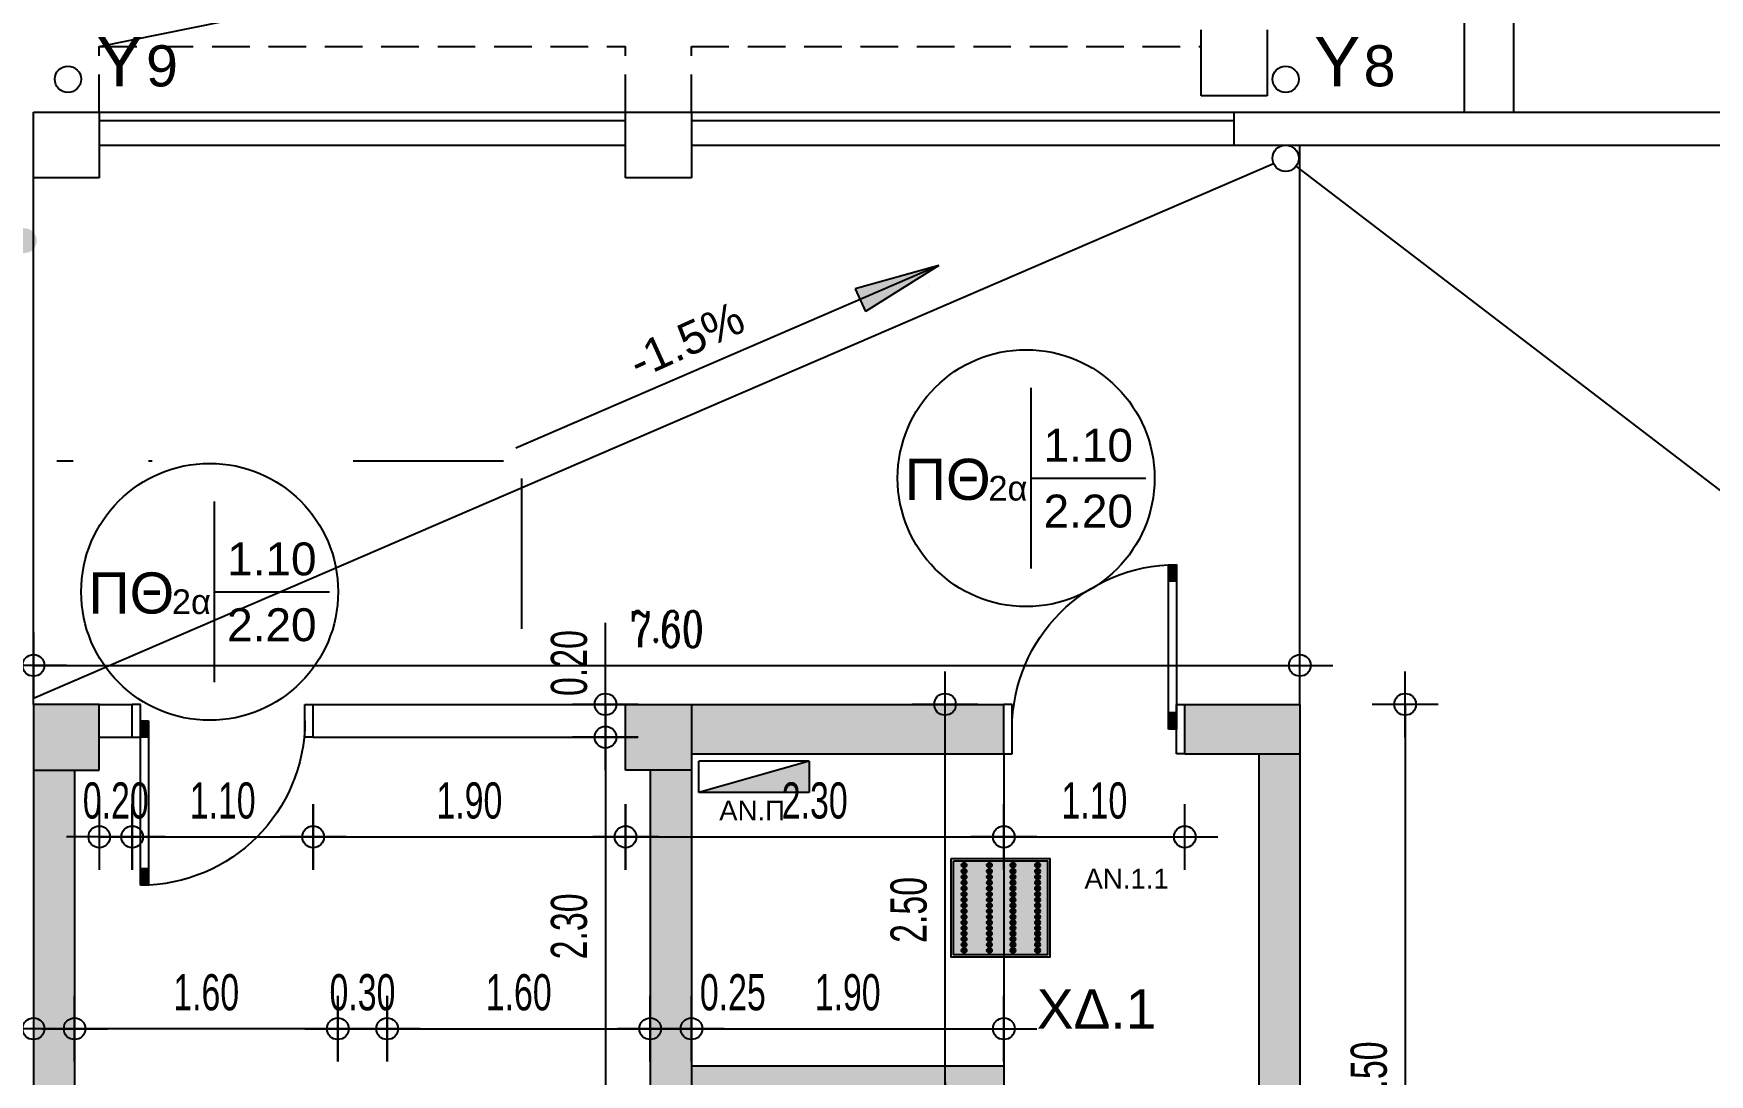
# Model space of a CAD drawing. Header units: metres. Extents: x 0 to 132, y -109 to 310.
# Drawn here: x 33.32 to 43.51, y 255.27 to 261.6 of the extents above; entities that cross this region are included whole.
import ezdxf
from ezdxf.enums import TextEntityAlignment as Align

# ---------------------------------------------------------------- set-up
doc = ezdxf.new("R2010")
doc.units = ezdxf.units.M
doc.header["$LTSCALE"] = 0.036
doc.linetypes.add('DASHDOTX2', pattern=[50.8, 25.4, -12.7, 0, -12.7])
doc.linetypes.add('HIDDEN', pattern=[9.525, 6.35, -3.175])
doc.layers.get('Defpoints').update_dxf_attribs({"color": 252})
for name, color, linetype in [('arxitek doma', 254, 'Continuous'), ('Diastaseis', 252, 'Continuous'), ('DIMBLK', 252, 'Continuous'), ('electext', 20, 'Continuous'), ('HLEK-SYMBOL', 3, 'Continuous'), ('HLEK_FL001_SYMBOLS', 230, 'Continuous'), ('Parathira', 252, 'Continuous')]:
    doc.layers.add(name, color=color, linetype=linetype)
doc.styles.add('COMU-C', font='ugcompl.shx', dxfattribs={"width": 0.7})
doc.styles.add('COMU-N', font='arial.ttf')
doc.styles.get("Standard").update_dxf_attribs({"font": 'arial.ttf'})
doc.styles.add('W4MS2', font='W4MS2.shx')
doc.dimstyles.new('Copy of CADWDOT', dxfattribs={"dimscale": 0.1, "dimtxt": 2.2, "dimasz": 0.08, "dimexe": 2, "dimexo": 0, "dimgap": 0.09, "dimtad": 0, "dimrnd": 0.001, "dimzin": 0, "dimdsep": 46, "dimtxsty": 'COMU-C', "dimblk": 'ARTDIM', "dimcen": 0, "dimdle": 0.05, "dimse1": 1, "dimse2": 1, "dimclrd": 11, "dimclrt": 11, "dimadec": 0, "dimazin": 0, "dimtfac": 1, "dimtmove": 0, "dimatfit": 3, "dimldrblk": 'ARTDIM', "dimfxl": 1, "dimtvp": 0.9999, "dimtolj": 1, "dimtzin": 0, "dimarcsym": 0})

# ---------------------------------------------------------------- blocks, each defined once
blk = doc.blocks.new('ARTDIM')
at = {"layer": 'DIMBLK'}
for p, q in [((0, -24.9975), (0, 24.9975)), ((-24.9975, 0), (24.9975, 0))]:
    blk.add_line(p, q, dxfattribs=at)
blk.add_circle((0, 0), 8.25, dxfattribs=at)
blk = doc.blocks.new('*D1163')
at = {"layer": 'arxitek doma', "color": 11, "lineweight": -2}
blk.add_line((32.648, 257.516), (32.648, 249.932), dxfattribs=at)
at = {"layer": 'Defpoints', "color": 0, "transparency": 16777216}
for p in [(33.718, 257.524), (32.648, 249.924), (33.718, 249.924)]:
    blk.add_point(p, dxfattribs=at)
at = {"layer": 'arxitek doma', "color": 11, "lineweight": -2, "xscale": 0.008, "yscale": 0.008, "zscale": 0.008}
for p, rotation in [((32.648, 257.524), 90), ((32.648, 249.924), 270)]:
    blk.add_blockref('ARTDIM', p, dxfattribs=dict(at, rotation=rotation))
at = {"layer": 'arxitek doma', "color": 11, "insert": (32.428, 253.724), "char_height": 0.22, "attachment_point": 5, "rotation": 90, "style": 'COMU-C'}
blk.add_mtext('\\A1;7.60', dxfattribs=at)
blk = doc.blocks.new('*D1164')
at = {"layer": 'arxitek doma', "color": 11, "lineweight": -2}
for p, q in [((33.318, 255.552), (32.159, 255.552)), ((33.56, 255.552), (33.326, 255.552))]:
    blk.add_line(p, q, dxfattribs=at)
at = {"layer": 'Defpoints', "color": 0, "transparency": 16777216}
for p in [(33.318, 256.796), (33.568, 256.796), (33.318, 255.552)]:
    blk.add_point(p, dxfattribs=at)
at = {"layer": 'arxitek doma', "color": 11, "lineweight": -2, "xscale": 0.008, "yscale": 0.008, "zscale": 0.008, "rotation": 180}
blk.add_blockref('ARTDIM', (33.318, 255.552), dxfattribs=at)
at = {"layer": 'arxitek doma', "color": 11, "lineweight": -2, "xscale": 0.008, "yscale": 0.008, "zscale": 0.008}
blk.add_blockref('ARTDIM', (33.568, 255.552), dxfattribs=at)
at = {"layer": 'arxitek doma', "color": 11, "insert": (32.403, 255.772), "char_height": 0.22, "attachment_point": 5, "style": 'COMU-C'}
blk.add_mtext('\\A1;0.25', dxfattribs=at)
blk = doc.blocks.new('*D1168')
at = {"layer": 'arxitek doma', "color": 11, "lineweight": -2}
blk.add_line((35.16, 255.552), (33.576, 255.552), dxfattribs=at)
at = {"layer": 'Defpoints', "color": 0, "transparency": 16777216}
for p in [(33.568, 255.552), (33.568, 254.296), (35.168, 254.296)]:
    blk.add_point(p, dxfattribs=at)
at = {"layer": 'arxitek doma', "color": 11, "lineweight": -2, "xscale": 0.008, "yscale": 0.008, "zscale": 0.008, "rotation": 180}
blk.add_blockref('ARTDIM', (33.568, 255.552), dxfattribs=at)
at = {"layer": 'arxitek doma', "color": 11, "lineweight": -2, "xscale": 0.008, "yscale": 0.008, "zscale": 0.008}
blk.add_blockref('ARTDIM', (35.168, 255.552), dxfattribs=at)
at = {"layer": 'arxitek doma', "color": 11, "insert": (34.368, 255.772), "char_height": 0.22, "attachment_point": 5, "style": 'COMU-C'}
blk.add_mtext('\\A1;1.60', dxfattribs=at)
blk = doc.blocks.new('*D1169')
at = {"layer": 'arxitek doma', "color": 11, "lineweight": -2}
blk.add_line((35.46, 255.552), (35.176, 255.552), dxfattribs=at)
at = {"layer": 'Defpoints', "color": 0, "transparency": 16777216}
for p in [(35.168, 255.552), (35.168, 254.596), (35.468, 254.596)]:
    blk.add_point(p, dxfattribs=at)
at = {"layer": 'arxitek doma', "color": 11, "lineweight": -2, "xscale": 0.008, "yscale": 0.008, "zscale": 0.008, "rotation": 180}
blk.add_blockref('ARTDIM', (35.168, 255.552), dxfattribs=at)
at = {"layer": 'arxitek doma', "color": 11, "lineweight": -2, "xscale": 0.008, "yscale": 0.008, "zscale": 0.008}
blk.add_blockref('ARTDIM', (35.468, 255.552), dxfattribs=at)
at = {"layer": 'arxitek doma', "color": 11, "insert": (35.318, 255.772), "char_height": 0.22, "attachment_point": 5, "style": 'COMU-C'}
blk.add_mtext('\\A1;0.30', dxfattribs=at)
blk = doc.blocks.new('*D1170')
at = {"layer": 'arxitek doma', "color": 11, "lineweight": -2}
blk.add_line((35.476, 255.552), (37.06, 255.552), dxfattribs=at)
at = {"layer": 'Defpoints', "color": 0, "transparency": 16777216}
for p in [(37.068, 255.552), (35.468, 254.596), (37.068, 254.596)]:
    blk.add_point(p, dxfattribs=at)
at = {"layer": 'arxitek doma', "color": 11, "lineweight": -2, "xscale": 0.008, "yscale": 0.008, "zscale": 0.008, "rotation": 180}
blk.add_blockref('ARTDIM', (35.468, 255.552), dxfattribs=at)
at = {"layer": 'arxitek doma', "color": 11, "lineweight": -2, "xscale": 0.008, "yscale": 0.008, "zscale": 0.008}
blk.add_blockref('ARTDIM', (37.068, 255.552), dxfattribs=at)
at = {"layer": 'arxitek doma', "color": 11, "insert": (36.268, 255.772), "char_height": 0.22, "attachment_point": 5, "style": 'COMU-C'}
blk.add_mtext('\\A1;1.60', dxfattribs=at)
blk = doc.blocks.new('*D1173')
at = {"layer": 'arxitek doma', "color": 11, "lineweight": -2}
blk.add_line((36.795, 257.316), (36.795, 255.032), dxfattribs=at)
at = {"layer": 'Defpoints', "color": 0, "transparency": 16777216}
for p in [(36.918, 257.324), (36.795, 255.024), (36.918, 255.024)]:
    blk.add_point(p, dxfattribs=at)
at = {"layer": 'arxitek doma', "color": 11, "lineweight": -2, "xscale": 0.008, "yscale": 0.008, "zscale": 0.008}
for p, rotation in [((36.795, 257.324), 90), ((36.795, 255.024), 270)]:
    blk.add_blockref('ARTDIM', p, dxfattribs=dict(at, rotation=rotation))
at = {"layer": 'arxitek doma', "color": 11, "insert": (36.575, 256.174), "char_height": 0.22, "attachment_point": 5, "rotation": 90, "style": 'COMU-C'}
blk.add_mtext('\\A1;2.30', dxfattribs=at)
blk = doc.blocks.new('*D1174')
at = {"layer": 'arxitek doma', "color": 11, "lineweight": -2}
for p, q in [((36.795, 257.524), (36.795, 258.019)), ((36.795, 257.332), (36.795, 257.516))]:
    blk.add_line(p, q, dxfattribs=at)
at = {"layer": 'Defpoints', "color": 0, "transparency": 16777216}
for p in [(35.318, 257.524), (36.795, 257.524), (35.318, 257.324)]:
    blk.add_point(p, dxfattribs=at)
at = {"layer": 'arxitek doma', "color": 11, "lineweight": -2, "xscale": 0.008, "yscale": 0.008, "zscale": 0.008}
for p, rotation in [((36.795, 257.524), 90), ((36.795, 257.324), 270)]:
    blk.add_blockref('ARTDIM', p, dxfattribs=dict(at, rotation=rotation))
at = {"layer": 'arxitek doma', "color": 11, "insert": (36.575, 257.775), "char_height": 0.22, "attachment_point": 5, "rotation": 90, "style": 'COMU-C'}
blk.add_mtext('\\A1;0.20', dxfattribs=at)
blk = doc.blocks.new('A$C27677717')
at = {"layer": 'Parathira'}
for p, q in [((-1.05, 0), (-1.1, 0)), ((-1.05, -0.2), (-1.05, 0)), ((-0.05, 0), (0, 0)), ((-0.05, -0.2), (-0.05, 0)), ((-0.1, -0.1), (-0.1, -1.099)), ((-0.05, -0.1), (-0.1, -0.1)), ((-0.09, -0.1), (-0.09, -0.2)), ((-0.08, -0.1), (-0.08, -0.2)), ((-0.07, -0.1), (-0.07, -0.2)), ((-0.06, -0.1), (-0.06, -0.2)), ((-0.05, -1.1), (-0.05, -0.1)), ((-1.1, -0.2), (-1.05, -0.2)), ((-0.1, -0.2), (-0.05, -0.2)), ((0, -0.2), (-0.05, -0.2)), ((-0.1, -1), (-0.05, -1)), ((-0.09, -1), (-0.09, -1.099)), ((-0.08, -1), (-0.08, -1.1)), ((-0.07, -1), (-0.07, -1.1)), ((-0.06, -1), (-0.06, -1.1))]:
    blk.add_line(p, q, dxfattribs=at)
blk.add_arc((-0.05, -0.1), 1, 180, 270, dxfattribs=at)
blk = doc.blocks.new('*D1175')
at = {"layer": 'arxitek doma', "color": 11, "lineweight": -2}
for p, q in [((37.076, 255.552), (37.31, 255.552)), ((37.318, 255.552), (37.813, 255.552))]:
    blk.add_line(p, q, dxfattribs=at)
at = {"layer": 'Defpoints', "color": 0, "transparency": 16777216}
for p in [(37.068, 256.796), (37.318, 256.796), (37.318, 255.552)]:
    blk.add_point(p, dxfattribs=at)
at = {"layer": 'arxitek doma', "color": 11, "lineweight": -2, "xscale": 0.008, "yscale": 0.008, "zscale": 0.008, "rotation": 180}
blk.add_blockref('ARTDIM', (37.068, 255.552), dxfattribs=at)
at = {"layer": 'arxitek doma', "color": 11, "lineweight": -2, "xscale": 0.008, "yscale": 0.008, "zscale": 0.008}
blk.add_blockref('ARTDIM', (37.318, 255.552), dxfattribs=at)
at = {"layer": 'arxitek doma', "color": 11, "insert": (37.57, 255.772), "char_height": 0.22, "attachment_point": 5, "style": 'COMU-C'}
blk.add_mtext('\\A1;0.25', dxfattribs=at)
blk = doc.blocks.new('*D1176')
at = {"layer": 'arxitek doma', "color": 11, "lineweight": -2}
blk.add_line((37.326, 255.552), (39.21, 255.552), dxfattribs=at)
at = {"layer": 'Defpoints', "color": 0, "transparency": 16777216}
for p in [(37.318, 256.896), (39.218, 256.896), (39.218, 255.552)]:
    blk.add_point(p, dxfattribs=at)
at = {"layer": 'arxitek doma', "color": 11, "lineweight": -2, "xscale": 0.008, "yscale": 0.008, "zscale": 0.008, "rotation": 180}
blk.add_blockref('ARTDIM', (37.318, 255.552), dxfattribs=at)
at = {"layer": 'arxitek doma', "color": 11, "lineweight": -2, "xscale": 0.008, "yscale": 0.008, "zscale": 0.008}
blk.add_blockref('ARTDIM', (39.218, 255.552), dxfattribs=at)
at = {"layer": 'arxitek doma', "color": 11, "insert": (38.268, 255.772), "char_height": 0.22, "attachment_point": 5, "style": 'COMU-C'}
blk.add_mtext('\\A1;1.90', dxfattribs=at)
blk = doc.blocks.new('*D1177')
at = {"layer": 'arxitek doma', "color": 11, "lineweight": -2}
blk.add_line((38.86, 255.032), (38.86, 257.516), dxfattribs=at)
at = {"layer": 'Defpoints', "color": 0, "transparency": 16777216}
for p in [(38.146, 257.524), (38.86, 257.524), (38.146, 255.024)]:
    blk.add_point(p, dxfattribs=at)
at = {"layer": 'arxitek doma', "color": 11, "lineweight": -2, "xscale": 0.008, "yscale": 0.008, "zscale": 0.008}
for p, rotation in [((38.86, 257.524), 90), ((38.86, 255.024), 270)]:
    blk.add_blockref('ARTDIM', p, dxfattribs=dict(at, rotation=rotation))
at = {"layer": 'arxitek doma', "color": 11, "insert": (38.64, 256.274), "char_height": 0.22, "attachment_point": 5, "rotation": 90, "style": 'COMU-C'}
blk.add_mtext('\\A1;2.50', dxfattribs=at)
blk = doc.blocks.new('A$C7DC47F9D')
at = {"layer": 'Parathira'}
for p, q in [((0.05, 1.15), (0.05, 0.15)), ((0.06, 1.05), (0.06, 1.15)), ((0.07, 1.05), (0.07, 1.15)), ((0.08, 1.05), (0.08, 1.15)), ((0.09, 1.05), (0.09, 1.149)), ((0.1, 0.15), (0.1, 1.149)), ((0.1, 1.05), (0.05, 1.05)), ((0.05, 0.3), (0, 0.3)), ((0.05, 0), (0.05, 0.3)), ((0.1, 0.25), (0.05, 0.25)), ((0.06, 0.15), (0.06, 0.25)), ((0.07, 0.15), (0.07, 0.25)), ((0.08, 0.15), (0.08, 0.25)), ((0.09, 0.15), (0.09, 0.25)), ((1.05, 0), (1.05, 0.3)), ((1.05, 0.3), (1.1, 0.3)), ((0.05, 0.15), (0.1, 0.15)), ((0, 0), (0.05, 0)), ((1.1, 0), (1.05, 0))]:
    blk.add_line(p, q, dxfattribs=at)
blk.add_arc((0.05, 0.15), 1, 0, 90, dxfattribs=at)
blk = doc.blocks.new('*D1180')
at = {"layer": 'arxitek doma', "color": 11, "lineweight": -2}
blk.add_line((41.658, 257.516), (41.658, 253.032), dxfattribs=at)
at = {"layer": 'Defpoints', "color": 0, "transparency": 16777216}
for p in [(41.018, 257.524), (41.018, 253.024), (41.658, 253.024)]:
    blk.add_point(p, dxfattribs=at)
at = {"layer": 'arxitek doma', "color": 11, "lineweight": -2, "xscale": 0.008, "yscale": 0.008, "zscale": 0.008}
for p, rotation in [((41.658, 257.524), 90), ((41.658, 253.024), 270)]:
    blk.add_blockref('ARTDIM', p, dxfattribs=dict(at, rotation=rotation))
at = {"layer": 'arxitek doma', "color": 11, "insert": (41.438, 255.274), "char_height": 0.22, "attachment_point": 5, "rotation": 90, "style": 'COMU-C'}
blk.add_mtext('\\A1;4.50', dxfattribs=at)
blk = doc.blocks.new('*D1186')
at = {"layer": 'arxitek doma', "color": 11, "lineweight": -2}
blk.add_line((33.726, 256.718), (33.91, 256.718), dxfattribs=at)
at = {"layer": 'Defpoints', "color": 0, "transparency": 16777216}
for p in [(33.718, 257.524), (33.918, 257.524), (33.918, 256.718)]:
    blk.add_point(p, dxfattribs=at)
at = {"layer": 'arxitek doma', "color": 11, "lineweight": -2, "xscale": 0.008, "yscale": 0.008, "zscale": 0.008, "rotation": 180}
blk.add_blockref('ARTDIM', (33.718, 256.718), dxfattribs=at)
at = {"layer": 'arxitek doma', "color": 11, "lineweight": -2, "xscale": 0.008, "yscale": 0.008, "zscale": 0.008}
blk.add_blockref('ARTDIM', (33.918, 256.718), dxfattribs=at)
at = {"layer": 'arxitek doma', "color": 11, "insert": (33.818, 256.938), "char_height": 0.22, "attachment_point": 5, "style": 'COMU-C'}
blk.add_mtext('\\A1;0.20', dxfattribs=at)
blk = doc.blocks.new('*D1187')
at = {"layer": 'arxitek doma', "color": 11, "lineweight": -2}
blk.add_line((33.926, 256.718), (35.01, 256.718), dxfattribs=at)
at = {"layer": 'Defpoints', "color": 0, "transparency": 16777216}
for p in [(33.918, 257.524), (35.018, 257.524), (35.018, 256.718)]:
    blk.add_point(p, dxfattribs=at)
at = {"layer": 'arxitek doma', "color": 11, "lineweight": -2, "xscale": 0.008, "yscale": 0.008, "zscale": 0.008, "rotation": 180}
blk.add_blockref('ARTDIM', (33.918, 256.718), dxfattribs=at)
at = {"layer": 'arxitek doma', "color": 11, "lineweight": -2, "xscale": 0.008, "yscale": 0.008, "zscale": 0.008}
blk.add_blockref('ARTDIM', (35.018, 256.718), dxfattribs=at)
at = {"layer": 'arxitek doma', "color": 11, "insert": (34.468, 256.938), "char_height": 0.22, "attachment_point": 5, "style": 'COMU-C'}
blk.add_mtext('\\A1;1.10', dxfattribs=at)
blk = doc.blocks.new('*D1188')
at = {"layer": 'arxitek doma', "color": 11, "lineweight": -2}
blk.add_line((35.026, 256.718), (36.91, 256.718), dxfattribs=at)
at = {"layer": 'Defpoints', "color": 0, "transparency": 16777216}
for p in [(35.018, 257.524), (36.918, 257.524), (36.918, 256.718)]:
    blk.add_point(p, dxfattribs=at)
at = {"layer": 'arxitek doma', "color": 11, "lineweight": -2, "xscale": 0.008, "yscale": 0.008, "zscale": 0.008, "rotation": 180}
blk.add_blockref('ARTDIM', (35.018, 256.718), dxfattribs=at)
at = {"layer": 'arxitek doma', "color": 11, "lineweight": -2, "xscale": 0.008, "yscale": 0.008, "zscale": 0.008}
blk.add_blockref('ARTDIM', (36.918, 256.718), dxfattribs=at)
at = {"layer": 'arxitek doma', "color": 11, "insert": (35.968, 256.938), "char_height": 0.22, "attachment_point": 5, "style": 'COMU-C'}
blk.add_mtext('\\A1;1.90', dxfattribs=at)
blk = doc.blocks.new('*D1189')
at = {"layer": 'arxitek doma', "color": 11, "lineweight": -2}
blk.add_line((36.926, 256.718), (39.21, 256.718), dxfattribs=at)
at = {"layer": 'Defpoints', "color": 0, "transparency": 16777216}
for p in [(36.918, 257.124), (39.218, 257.124), (39.218, 256.718)]:
    blk.add_point(p, dxfattribs=at)
at = {"layer": 'arxitek doma', "color": 11, "lineweight": -2, "xscale": 0.008, "yscale": 0.008, "zscale": 0.008, "rotation": 180}
blk.add_blockref('ARTDIM', (36.918, 256.718), dxfattribs=at)
at = {"layer": 'arxitek doma', "color": 11, "lineweight": -2, "xscale": 0.008, "yscale": 0.008, "zscale": 0.008}
blk.add_blockref('ARTDIM', (39.218, 256.718), dxfattribs=at)
at = {"layer": 'arxitek doma', "color": 11, "insert": (38.068, 256.938), "char_height": 0.22, "attachment_point": 5, "style": 'COMU-C'}
blk.add_mtext('\\A1;2.30', dxfattribs=at)
blk = doc.blocks.new('*D1190')
at = {"layer": 'arxitek doma', "color": 11, "lineweight": -2}
blk.add_line((39.226, 256.718), (40.31, 256.718), dxfattribs=at)
at = {"layer": 'Defpoints', "color": 0, "transparency": 16777216}
for p in [(39.218, 257.524), (40.318, 257.524), (40.318, 256.718)]:
    blk.add_point(p, dxfattribs=at)
at = {"layer": 'arxitek doma', "color": 11, "lineweight": -2, "xscale": 0.008, "yscale": 0.008, "zscale": 0.008, "rotation": 180}
blk.add_blockref('ARTDIM', (39.218, 256.718), dxfattribs=at)
at = {"layer": 'arxitek doma', "color": 11, "lineweight": -2, "xscale": 0.008, "yscale": 0.008, "zscale": 0.008}
blk.add_blockref('ARTDIM', (40.318, 256.718), dxfattribs=at)
at = {"layer": 'arxitek doma', "color": 11, "insert": (39.768, 256.938), "char_height": 0.22, "attachment_point": 5, "style": 'COMU-C'}
blk.add_mtext('\\A1;1.10', dxfattribs=at)
blk = doc.blocks.new('*D1191')
at = {"layer": 'arxitek doma', "color": 11, "lineweight": -2}
blk.add_line((33.326, 257.761), (41.01, 257.761), dxfattribs=at)
at = {"layer": 'Defpoints', "color": 0, "transparency": 16777216}
for p in [(41.018, 257.761), (33.318, 257.524), (41.018, 257.524)]:
    blk.add_point(p, dxfattribs=at)
at = {"layer": 'arxitek doma', "color": 11, "lineweight": -2, "xscale": 0.008, "yscale": 0.008, "zscale": 0.008, "rotation": 180}
blk.add_blockref('ARTDIM', (33.318, 257.761), dxfattribs=at)
at = {"layer": 'arxitek doma', "color": 11, "lineweight": -2, "xscale": 0.008, "yscale": 0.008, "zscale": 0.008}
blk.add_blockref('ARTDIM', (41.018, 257.761), dxfattribs=at)
at = {"layer": 'arxitek doma', "color": 11, "insert": (37.168, 257.981), "char_height": 0.22, "attachment_point": 5, "style": 'COMU-C'}
blk.add_mtext('\\A1;{\\Fcomplex.shx;7.60}', dxfattribs=at)
blk = doc.blocks.new('A$C0F3D1636')
at = {"layer": 'Diastaseis'}
for p, q in [((9, 11.2), (9, 14.346)), ((8.7, 11.2), (8.7, 14.221))]:
    blk.add_line(p, q, dxfattribs=at)
blk = doc.blocks.new('gJ6_a28')
at = {"layer": 'HLEK-SYMBOL', "color": 0, "linetype": 'Continuous'}
for p, q in [((-0.67, 0), (-0.67, 0.19)), ((-0.67, 0.19), (0, 0.19)), ((-0.67, 0), (0, 0.19)), ((0, 0.19), (0, 0)), ((-0.67, 0), (0, 0))]:
    blk.add_line(p, q, dxfattribs=at)
at = {"layer": 'HLEK-SYMBOL', "color": 0}
blk.add_solid([(-0.67, 0.19), (0, 0.19), (-0.67, 0)], dxfattribs=at)
at = {"layer": 'HLEK-SYMBOL', "color": 0, "style": 'W4MS2', "flags": 8}
blk.add_attdef('NODE_NUMBER', (0.018, 0.091), '', height=0.1, dxfattribs=at)
blk.add_attdef('NODE_NUMBER', (0.018, 0.091), '', height=0.1, dxfattribs=at)
blk = doc.blocks.new('panel led 4x16W 60x60cm acrylic')
at = {"layer": 'HLEK_FL001_SYMBOLS', "linetype": 'Continuous', "lineweight": 0}
h = blk.add_hatch(color=201, dxfattribs=at)
h.dxf.hatch_style = 1
h.paths.add_polyline_path([(45.418, 65.558), (45.418, 64.986), (45.99, 64.986), (45.99, 65.558)])
h.paths.add_polyline_path([(45.621, 65.355, -1), (45.651, 65.355, -1)], flags=16)
h.paths.add_polyline_path([(45.621, 65.39, -1), (45.651, 65.39, -1)], flags=16)
h.paths.add_polyline_path([(45.794, 65.355, -1), (45.764, 65.355, -1)], flags=16)
h.paths.add_polyline_path([(45.764, 65.39, -1), (45.794, 65.39, -1)], flags=16)
h.paths.add_polyline_path([(45.651, 65.32, -1), (45.621, 65.32, -1)], flags=16)
h.paths.add_polyline_path([(45.794, 65.32, -1), (45.764, 65.32, -1)], flags=16)
h.paths.add_polyline_path([(45.621, 65.425, -1), (45.651, 65.425, -1)], flags=16)
h.paths.add_polyline_path([(45.764, 65.425, -1), (45.794, 65.425, -1)], flags=16)
h.paths.add_polyline_path([(45.651, 65.286, -1), (45.621, 65.286, -1)], flags=16)
h.paths.add_polyline_path([(45.794, 65.286, -1), (45.764, 65.286, -1)], flags=16)
h.paths.add_polyline_path([(45.621, 65.459, -1), (45.651, 65.459, -1)], flags=16)
h.paths.add_polyline_path([(45.764, 65.459, -1), (45.794, 65.459, -1)], flags=16)
h.paths.add_polyline_path([(45.651, 65.251, -1), (45.621, 65.251, -1)], flags=16)
h.paths.add_polyline_path([(45.794, 65.251, -1), (45.764, 65.251, -1)], flags=16)
h.paths.add_polyline_path([(45.621, 65.494, -1), (45.651, 65.494, -1)], flags=16)
h.paths.add_polyline_path([(45.764, 65.494, -1), (45.794, 65.494, -1)], flags=16)
h.paths.add_polyline_path([(45.651, 65.216, -1), (45.621, 65.216, -1)], flags=16)
h.paths.add_polyline_path([(45.794, 65.216, -1), (45.764, 65.216, -1)], flags=16)
h.paths.add_polyline_path([(45.621, 65.531, -1), (45.651, 65.531, -1)], flags=16)
h.paths.add_polyline_path([(45.764, 65.531, -1), (45.794, 65.531, -1)], flags=16)
h.paths.add_polyline_path([(45.651, 65.182, -1), (45.621, 65.182, -1)], flags=16)
h.paths.add_polyline_path([(45.794, 65.182, -1), (45.764, 65.182, -1)], flags=16)
h.paths.add_polyline_path([(45.467, 65.355, -1), (45.497, 65.355, -1)], flags=16)
h.paths.add_polyline_path([(45.467, 65.39, -1), (45.497, 65.39, -1)], flags=16)
h.paths.add_polyline_path([(45.497, 65.32, -1), (45.467, 65.32, -1)], flags=16)
h.paths.add_polyline_path([(45.651, 65.148, -1), (45.621, 65.148, -1)], flags=16)
h.paths.add_polyline_path([(45.944, 65.355, -1), (45.914, 65.355, -1)], flags=16)
h.paths.add_polyline_path([(45.944, 65.39, -1), (45.914, 65.39, -1)], flags=16)
h.paths.add_polyline_path([(45.794, 65.148, -1), (45.764, 65.148, -1)], flags=16)
h.paths.add_polyline_path([(45.467, 65.425, -1), (45.497, 65.425, -1)], flags=16)
h.paths.add_polyline_path([(45.944, 65.32, -1), (45.914, 65.32, -1)], flags=16)
h.paths.add_polyline_path([(45.497, 65.286, -1), (45.467, 65.286, -1)], flags=16)
h.paths.add_polyline_path([(45.914, 65.425, -1), (45.944, 65.425, -1)], flags=16)
h.paths.add_polyline_path([(45.944, 65.286, -1), (45.914, 65.286, -1)], flags=16)
h.paths.add_polyline_path([(45.467, 65.459, -1), (45.497, 65.459, -1)], flags=16)
h.paths.add_polyline_path([(45.914, 65.459, -1), (45.944, 65.459, -1)], flags=16)
h.paths.add_polyline_path([(45.497, 65.251, -1), (45.467, 65.251, -1)], flags=16)
h.paths.add_polyline_path([(45.944, 65.251, -1), (45.914, 65.251, -1)], flags=16)
h.paths.add_polyline_path([(45.467, 65.494, -1), (45.497, 65.494, -1)], flags=16)
h.paths.add_polyline_path([(45.651, 65.115, -1), (45.621, 65.115, -1)], flags=16)
h.paths.add_polyline_path([(45.794, 65.115, -1), (45.764, 65.115, -1)], flags=16)
h.paths.add_polyline_path([(45.914, 65.494, -1), (45.944, 65.494, -1)], flags=16)
h.paths.add_polyline_path([(45.497, 65.216, -1), (45.467, 65.216, -1)], flags=16)
h.paths.add_polyline_path([(45.944, 65.216, -1), (45.914, 65.216, -1)], flags=16)
h.paths.add_polyline_path([(45.467, 65.531, -1), (45.497, 65.531, -1)], flags=16)
h.paths.add_polyline_path([(45.914, 65.531, -1), (45.944, 65.531, -1)], flags=16)
h.paths.add_polyline_path([(45.497, 65.182, -1), (45.467, 65.182, -1)], flags=16)
h.paths.add_polyline_path([(45.944, 65.182, -1), (45.914, 65.182, -1)], flags=16)
h.paths.add_polyline_path([(45.651, 65.081, -1), (45.621, 65.081, -1)], flags=16)
h.paths.add_polyline_path([(45.794, 65.081, -1), (45.764, 65.081, -1)], flags=16)
h.paths.add_polyline_path([(45.497, 65.148, -1), (45.467, 65.148, -1)], flags=16)
h.paths.add_polyline_path([(45.944, 65.148, -1), (45.914, 65.148, -1)], flags=16)
h.paths.add_polyline_path([(45.651, 65.048, -1), (45.621, 65.048, -1)], flags=16)
h.paths.add_polyline_path([(45.794, 65.048, -1), (45.764, 65.048, -1)], flags=16)
h.paths.add_polyline_path([(45.497, 65.115, -1), (45.467, 65.115, -1)], flags=16)
h.paths.add_polyline_path([(45.944, 65.115, -1), (45.914, 65.115, -1)], flags=16)
h.paths.add_polyline_path([(45.651, 65.013, -1), (45.621, 65.013, -1)], flags=16)
h.paths.add_polyline_path([(45.497, 65.081, -1), (45.467, 65.081, -1)], flags=16)
h.paths.add_polyline_path([(45.794, 65.013, -1), (45.764, 65.013, -1)], flags=16)
h.paths.add_polyline_path([(45.944, 65.081, -1), (45.914, 65.081, -1)], flags=16)
h.paths.add_polyline_path([(45.497, 65.048, -1), (45.467, 65.048, -1)], flags=16)
h.paths.add_polyline_path([(45.944, 65.048, -1), (45.914, 65.048, -1)], flags=16)
h.paths.add_polyline_path([(45.497, 65.013, -1), (45.467, 65.013, -1)], flags=16)
h.paths.add_polyline_path([(45.944, 65.013, -1), (45.914, 65.013, -1)], flags=16)
h = blk.add_hatch(color=11, dxfattribs=at)
h.dxf.hatch_style = 1
h.paths.add_polyline_path([(45.497, 65.531, 1), (45.467, 65.531, 1)])
h = blk.add_hatch(color=11, dxfattribs=at)
h.dxf.hatch_style = 1
h.paths.add_polyline_path([(45.651, 65.531, 1), (45.621, 65.531, 1)])
h = blk.add_hatch(color=11, dxfattribs=at)
h.dxf.hatch_style = 1
h.paths.add_polyline_path([(45.794, 65.531, 1), (45.764, 65.531, 1)])
h = blk.add_hatch(color=11, dxfattribs=at)
h.dxf.hatch_style = 1
h.paths.add_polyline_path([(45.944, 65.531, 1), (45.914, 65.531, 1)])
h = blk.add_hatch(color=11, dxfattribs=at)
h.dxf.hatch_style = 1
h.paths.add_polyline_path([(45.497, 65.494, 1), (45.467, 65.494, 1)])
h = blk.add_hatch(color=11, dxfattribs=at)
h.dxf.hatch_style = 1
h.paths.add_polyline_path([(45.497, 65.459, 1), (45.467, 65.459, 1)])
h = blk.add_hatch(color=11, dxfattribs=at)
h.dxf.hatch_style = 1
h.paths.add_polyline_path([(45.497, 65.425, 1), (45.467, 65.425, 1)])
h = blk.add_hatch(color=11, dxfattribs=at)
h.dxf.hatch_style = 1
h.paths.add_polyline_path([(45.651, 65.494, 1), (45.621, 65.494, 1)])
h = blk.add_hatch(color=11, dxfattribs=at)
h.dxf.hatch_style = 1
h.paths.add_polyline_path([(45.651, 65.459, 1), (45.621, 65.459, 1)])
h = blk.add_hatch(color=11, dxfattribs=at)
h.dxf.hatch_style = 1
h.paths.add_polyline_path([(45.651, 65.425, 1), (45.621, 65.425, 1)])
h = blk.add_hatch(color=11, dxfattribs=at)
h.dxf.hatch_style = 1
h.paths.add_polyline_path([(45.794, 65.494, 1), (45.764, 65.494, 1)])
h = blk.add_hatch(color=11, dxfattribs=at)
h.dxf.hatch_style = 1
h.paths.add_polyline_path([(45.794, 65.459, 1), (45.764, 65.459, 1)])
h = blk.add_hatch(color=11, dxfattribs=at)
h.dxf.hatch_style = 1
h.paths.add_polyline_path([(45.794, 65.425, 1), (45.764, 65.425, 1)])
h = blk.add_hatch(color=11, dxfattribs=at)
h.dxf.hatch_style = 1
h.paths.add_polyline_path([(45.944, 65.494, 1), (45.914, 65.494, 1)])
h = blk.add_hatch(color=11, dxfattribs=at)
h.dxf.hatch_style = 1
h.paths.add_polyline_path([(45.944, 65.459, 1), (45.914, 65.459, 1)])
h = blk.add_hatch(color=11, dxfattribs=at)
h.dxf.hatch_style = 1
h.paths.add_polyline_path([(45.944, 65.425, 1), (45.914, 65.425, 1)])
h = blk.add_hatch(color=11, dxfattribs=at)
h.dxf.hatch_style = 1
h.paths.add_polyline_path([(45.497, 65.39, 1), (45.467, 65.39, 1)])
h = blk.add_hatch(color=11, dxfattribs=at)
h.dxf.hatch_style = 1
h.paths.add_polyline_path([(45.497, 65.355, 1), (45.467, 65.355, 1)])
h = blk.add_hatch(color=11, dxfattribs=at)
h.dxf.hatch_style = 1
h.paths.add_polyline_path([(45.497, 65.32, 1), (45.467, 65.32, 1)])
h = blk.add_hatch(color=11, dxfattribs=at)
h.dxf.hatch_style = 1
h.paths.add_polyline_path([(45.651, 65.39, 1), (45.621, 65.39, 1)])
h = blk.add_hatch(color=11, dxfattribs=at)
h.dxf.hatch_style = 1
h.paths.add_polyline_path([(45.651, 65.355, 1), (45.621, 65.355, 1)])
h = blk.add_hatch(color=11, dxfattribs=at)
h.dxf.hatch_style = 1
h.paths.add_polyline_path([(45.651, 65.32, 1), (45.621, 65.32, 1)])
h = blk.add_hatch(color=11, dxfattribs=at)
h.dxf.hatch_style = 1
h.paths.add_polyline_path([(45.794, 65.39, 1), (45.764, 65.39, 1)])
h = blk.add_hatch(color=11, dxfattribs=at)
h.dxf.hatch_style = 1
h.paths.add_polyline_path([(45.794, 65.355, 1), (45.764, 65.355, 1)])
h = blk.add_hatch(color=11, dxfattribs=at)
h.dxf.hatch_style = 1
h.paths.add_polyline_path([(45.794, 65.32, 1), (45.764, 65.32, 1)])
h = blk.add_hatch(color=11, dxfattribs=at)
h.dxf.hatch_style = 1
h.paths.add_polyline_path([(45.944, 65.39, 1), (45.914, 65.39, 1)])
h = blk.add_hatch(color=11, dxfattribs=at)
h.dxf.hatch_style = 1
h.paths.add_polyline_path([(45.944, 65.355, 1), (45.914, 65.355, 1)])
h = blk.add_hatch(color=11, dxfattribs=at)
h.dxf.hatch_style = 1
h.paths.add_polyline_path([(45.944, 65.32, 1), (45.914, 65.32, 1)])
h = blk.add_hatch(color=11, dxfattribs=at)
h.dxf.hatch_style = 1
h.paths.add_polyline_path([(45.497, 65.286, 1), (45.467, 65.286, 1)])
h = blk.add_hatch(color=11, dxfattribs=at)
h.dxf.hatch_style = 1
h.paths.add_polyline_path([(45.497, 65.251, 1), (45.467, 65.251, 1)])
h = blk.add_hatch(color=11, dxfattribs=at)
h.dxf.hatch_style = 1
h.paths.add_polyline_path([(45.497, 65.216, 1), (45.467, 65.216, 1)])
h = blk.add_hatch(color=11, dxfattribs=at)
h.dxf.hatch_style = 1
h.paths.add_polyline_path([(45.651, 65.286, 1), (45.621, 65.286, 1)])
h = blk.add_hatch(color=11, dxfattribs=at)
h.dxf.hatch_style = 1
h.paths.add_polyline_path([(45.651, 65.251, 1), (45.621, 65.251, 1)])
h = blk.add_hatch(color=11, dxfattribs=at)
h.dxf.hatch_style = 1
h.paths.add_polyline_path([(45.651, 65.216, 1), (45.621, 65.216, 1)])
h = blk.add_hatch(color=11, dxfattribs=at)
h.dxf.hatch_style = 1
h.paths.add_polyline_path([(45.794, 65.286, 1), (45.764, 65.286, 1)])
h = blk.add_hatch(color=11, dxfattribs=at)
h.dxf.hatch_style = 1
h.paths.add_polyline_path([(45.794, 65.251, 1), (45.764, 65.251, 1)])
h = blk.add_hatch(color=11, dxfattribs=at)
h.dxf.hatch_style = 1
h.paths.add_polyline_path([(45.794, 65.216, 1), (45.764, 65.216, 1)])
h = blk.add_hatch(color=11, dxfattribs=at)
h.dxf.hatch_style = 1
h.paths.add_polyline_path([(45.944, 65.286, 1), (45.914, 65.286, 1)])
h = blk.add_hatch(color=11, dxfattribs=at)
h.dxf.hatch_style = 1
h.paths.add_polyline_path([(45.944, 65.251, 1), (45.914, 65.251, 1)])
h = blk.add_hatch(color=11, dxfattribs=at)
h.dxf.hatch_style = 1
h.paths.add_polyline_path([(45.944, 65.216, 1), (45.914, 65.216, 1)])
h = blk.add_hatch(color=11, dxfattribs=at)
h.dxf.hatch_style = 1
h.paths.add_polyline_path([(45.497, 65.182, 1), (45.467, 65.182, 1)])
h = blk.add_hatch(color=11, dxfattribs=at)
h.dxf.hatch_style = 1
h.paths.add_polyline_path([(45.497, 65.148, 1), (45.467, 65.148, 1)])
h = blk.add_hatch(color=11, dxfattribs=at)
h.dxf.hatch_style = 1
h.paths.add_polyline_path([(45.497, 65.115, 1), (45.467, 65.115, 1)])
h = blk.add_hatch(color=11, dxfattribs=at)
h.dxf.hatch_style = 1
h.paths.add_polyline_path([(45.651, 65.182, 1), (45.621, 65.182, 1)])
h = blk.add_hatch(color=11, dxfattribs=at)
h.dxf.hatch_style = 1
h.paths.add_polyline_path([(45.651, 65.148, 1), (45.621, 65.148, 1)])
h = blk.add_hatch(color=11, dxfattribs=at)
h.dxf.hatch_style = 1
h.paths.add_polyline_path([(45.651, 65.115, 1), (45.621, 65.115, 1)])
h = blk.add_hatch(color=11, dxfattribs=at)
h.dxf.hatch_style = 1
h.paths.add_polyline_path([(45.794, 65.182, 1), (45.764, 65.182, 1)])
h = blk.add_hatch(color=11, dxfattribs=at)
h.dxf.hatch_style = 1
h.paths.add_polyline_path([(45.794, 65.148, 1), (45.764, 65.148, 1)])
h = blk.add_hatch(color=11, dxfattribs=at)
h.dxf.hatch_style = 1
h.paths.add_polyline_path([(45.794, 65.115, 1), (45.764, 65.115, 1)])
h = blk.add_hatch(color=11, dxfattribs=at)
h.dxf.hatch_style = 1
h.paths.add_polyline_path([(45.944, 65.182, 1), (45.914, 65.182, 1)])
h = blk.add_hatch(color=11, dxfattribs=at)
h.dxf.hatch_style = 1
h.paths.add_polyline_path([(45.944, 65.148, 1), (45.914, 65.148, 1)])
h = blk.add_hatch(color=11, dxfattribs=at)
h.dxf.hatch_style = 1
h.paths.add_polyline_path([(45.944, 65.115, 1), (45.914, 65.115, 1)])
h = blk.add_hatch(color=11, dxfattribs=at)
h.dxf.hatch_style = 1
h.paths.add_polyline_path([(45.497, 65.081, 1), (45.467, 65.081, 1)])
h = blk.add_hatch(color=11, dxfattribs=at)
h.dxf.hatch_style = 1
h.paths.add_polyline_path([(45.497, 65.048, 1), (45.467, 65.048, 1)])
h = blk.add_hatch(color=11, dxfattribs=at)
h.dxf.hatch_style = 1
h.paths.add_polyline_path([(45.497, 65.013, 1), (45.467, 65.013, 1)])
h = blk.add_hatch(color=11, dxfattribs=at)
h.dxf.hatch_style = 1
h.paths.add_polyline_path([(45.651, 65.081, 1), (45.621, 65.081, 1)])
h = blk.add_hatch(color=11, dxfattribs=at)
h.dxf.hatch_style = 1
h.paths.add_polyline_path([(45.651, 65.048, 1), (45.621, 65.048, 1)])
h = blk.add_hatch(color=11, dxfattribs=at)
h.dxf.hatch_style = 1
h.paths.add_polyline_path([(45.651, 65.013, 1), (45.621, 65.013, 1)])
h = blk.add_hatch(color=11, dxfattribs=at)
h.dxf.hatch_style = 1
h.paths.add_polyline_path([(45.794, 65.081, 1), (45.764, 65.081, 1)])
h = blk.add_hatch(color=11, dxfattribs=at)
h.dxf.hatch_style = 1
h.paths.add_polyline_path([(45.794, 65.048, 1), (45.764, 65.048, 1)])
h = blk.add_hatch(color=11, dxfattribs=at)
h.dxf.hatch_style = 1
h.paths.add_polyline_path([(45.794, 65.013, 1), (45.764, 65.013, 1)])
h = blk.add_hatch(color=11, dxfattribs=at)
h.dxf.hatch_style = 1
h.paths.add_polyline_path([(45.944, 65.081, 1), (45.914, 65.081, 1)])
h = blk.add_hatch(color=11, dxfattribs=at)
h.dxf.hatch_style = 1
h.paths.add_polyline_path([(45.944, 65.048, 1), (45.914, 65.048, 1)])
h = blk.add_hatch(color=11, dxfattribs=at)
h.dxf.hatch_style = 1
h.paths.add_polyline_path([(45.944, 65.013, 1), (45.914, 65.013, 1)])
at = {"layer": 'HLEK_FL001_SYMBOLS'}
for points in [[(45.404, 65.572), (46.004, 65.572), (46.004, 64.972), (45.404, 64.972)], [(45.418, 65.558), (45.99, 65.558), (45.99, 64.986), (45.418, 64.986)]]:
    blk.add_lwpolyline(points, close=True, dxfattribs=at)
for centre in [(45.482, 65.531), (45.636, 65.531), (45.779, 65.531), (45.929, 65.531), (45.482, 65.494), (45.482, 65.459), (45.482, 65.425), (45.636, 65.494), (45.636, 65.459), (45.636, 65.425), (45.779, 65.494), (45.779, 65.459), (45.779, 65.425), (45.929, 65.494), (45.929, 65.459), (45.929, 65.425), (45.482, 65.39), (45.482, 65.355), (45.482, 65.32), (45.636, 65.39), (45.636, 65.355), (45.636, 65.32), (45.779, 65.39), (45.779, 65.355), (45.779, 65.32), (45.929, 65.39), (45.929, 65.355), (45.929, 65.32), (45.482, 65.286), (45.482, 65.251), (45.482, 65.216), (45.636, 65.286), (45.636, 65.251), (45.636, 65.216), (45.779, 65.286), (45.779, 65.251), (45.779, 65.216), (45.929, 65.286), (45.929, 65.251), (45.929, 65.216), (45.482, 65.182), (45.482, 65.148), (45.482, 65.115), (45.636, 65.182), (45.636, 65.148), (45.636, 65.115), (45.779, 65.182), (45.779, 65.148), (45.779, 65.115), (45.929, 65.182), (45.929, 65.148), (45.929, 65.115), (45.482, 65.081), (45.482, 65.048), (45.482, 65.013), (45.636, 65.081), (45.636, 65.048), (45.636, 65.013), (45.779, 65.081), (45.779, 65.048), (45.779, 65.013), (45.929, 65.081), (45.929, 65.048), (45.929, 65.013)]:
    blk.add_circle(centre, 0.015, dxfattribs=at)

msp = doc.modelspace()

# ---------------------------------------------------------------- hatches: boundary and pattern name
at = {"layer": 'arxitek doma'}
h = msp.add_hatch(color=256, dxfattribs=at)
h.paths.add_polyline_path([(33.263, 260.343), (33.263, 260.418, 0.414214), (33.188, 260.343)])
h.paths.add_polyline_path([(33.263, 260.268), (33.263, 260.343), (33.188, 260.343, 0.414214)])
h.paths.add_polyline_path([(33.338, 260.343), (33.263, 260.343), (33.263, 260.268, 0.414214)])
h.paths.add_polyline_path([(33.338, 260.343, 0.414214), (33.263, 260.418), (33.263, 260.343)])
h = msp.add_hatch(color=256, dxfattribs=at)
h.paths.add_polyline_path([(38.343, 259.984), (38.313, 260.05), (38.823, 260.191), (38.822, 260.191)])
h.paths.add_polyline_path([(38.822, 260.191), (38.822, 260.191), (38.376, 259.912), (38.343, 259.984)])
for points in [[(33.718, 257.524), (33.318, 257.524), (33.318, 257.124), (33.718, 257.124)], [(36.918, 257.124), (37.318, 257.124), (37.318, 257.524), (36.918, 257.524)], [(41.018, 257.224), (40.768, 257.224), (40.768, 255.024), (41.018, 255.024)], [(33.568, 257.124), (33.318, 257.124), (33.318, 250.324), (33.568, 250.324)], [(37.068, 250.324), (37.318, 250.324), (37.318, 257.124), (37.068, 257.124)]]:
    msp.add_hatch(color=256, dxfattribs=at).paths.add_polyline_path(points)
h = msp.add_hatch(color=256, dxfattribs=at)
h.paths.add_polyline_path([(39.218, 257.524), (37.318, 257.524), (37.318, 257.224), (39.218, 257.224)])
h.paths.add_polyline_path([(37.318, 255.324), (37.318, 255.024), (39.218, 255.024), (39.218, 255.324)])
h.paths.add_polyline_path([(40.318, 257.224), (41.018, 257.224), (41.018, 257.524), (40.318, 257.524)])

# ---------------------------------------------------------------- linework, layer by layer
for p, q in [((33.718, 261.524), (40.451, 262.887)), ((40.418, 261.224), (40.418, 261.624)), ((40.818, 261.624), (40.818, 261.224)), ((40.818, 261.224), (40.418, 261.224)), ((33.318, 261.124), (33.718, 261.124)), ((33.318, 260.724), (33.318, 261.124)), ((33.718, 261.124), (33.718, 260.724)), ((33.718, 261.124), (36.918, 261.124)), ((33.718, 261.074), (36.918, 261.074)), ((36.918, 260.724), (36.918, 261.124)), ((36.918, 261.124), (37.318, 261.124)), ((37.318, 261.124), (37.318, 260.724)), ((37.318, 261.124), (40.618, 261.124)), ((37.318, 261.074), (40.618, 261.074)), ((40.618, 260.924), (40.618, 261.124)), ((40.618, 261.124), (41.018, 261.124)), ((41.018, 261.124), (44.188, 261.124)), ((33.718, 260.924), (36.918, 260.924)), ((37.318, 260.924), (47.788, 260.924)), ((41.018, 257.524), (41.018, 260.924)), ((33.318, 257.561), (40.857, 260.812)), ((40.994, 260.795), (54.752, 250.28)), ((33.718, 260.724), (33.318, 260.724)), ((33.318, 257.524), (33.318, 260.724)), ((37.318, 260.724), (36.918, 260.724)), ((38.822, 260.191), (36.251, 259.082)), ((38.822, 260.191), (38.313, 260.05)), ((38.822, 260.191), (38.376, 259.912)), ((38.758, 260.063), (38.758, 260.063)), ((38.313, 260.05), (38.376, 259.912)), ((39.381, 259.449), (39.381, 258.349)), ((39.381, 258.899), (40.081, 258.899)), ((34.417, 258.758), (34.417, 257.658)), ((34.417, 258.208), (35.117, 258.208)), ((33.318, 257.524), (33.318, 257.124)), ((33.718, 257.524), (33.318, 257.524)), ((33.718, 257.124), (33.718, 257.524)), ((33.718, 257.524), (33.918, 257.524)), ((33.918, 257.324), (33.918, 257.524)), ((35.018, 257.324), (35.018, 257.524)), ((35.018, 257.524), (36.918, 257.524)), ((36.918, 257.524), (37.318, 257.524)), ((36.918, 257.124), (36.918, 257.524)), ((37.318, 257.524), (37.318, 257.124)), ((37.318, 257.524), (39.218, 257.524)), ((39.218, 257.224), (39.218, 257.524)), ((40.318, 257.224), (40.318, 257.524)), ((40.318, 257.524), (41.018, 257.524)), ((41.018, 257.524), (41.018, 257.224)), ((33.718, 257.324), (33.918, 257.324)), ((35.018, 257.324), (36.918, 257.324)), ((37.318, 257.224), (39.218, 257.224)), ((39.218, 257.224), (39.218, 255.324)), ((40.318, 257.224), (41.018, 257.224)), ((40.768, 257.224), (40.768, 255.024)), ((41.018, 257.224), (41.018, 255.024)), ((33.318, 257.124), (33.718, 257.124)), ((33.318, 257.124), (33.318, 250.324)), ((33.568, 257.124), (33.568, 250.324)), ((37.318, 257.124), (36.918, 257.124)), ((37.068, 257.124), (37.068, 250.324)), ((37.318, 257.124), (37.318, 250.324)), ((39.218, 255.324), (37.318, 255.324)), ((39.218, 255.324), (39.218, 255.024))]:
    msp.add_line(p, q, dxfattribs=at)
at = {"layer": 'arxitek doma', "linetype": 'HIDDEN'}
for p, q in [((33.718, 261.524), (36.918, 261.524)), ((33.718, 261.124), (33.718, 261.524)), ((36.918, 261.124), (36.918, 261.524)), ((37.318, 261.524), (40.418, 261.524)), ((37.318, 261.124), (37.318, 261.524))]:
    msp.add_line(p, q, dxfattribs=at)
at = {"layer": 'arxitek doma', "linetype": 'DASHDOTX2'}
for p, q in [((32.088, 259.004), (34.04, 259.004)), ((35.262, 259.004), (36.288, 259.004)), ((36.288, 257.983), (36.288, 259.004))]:
    msp.add_line(p, q, dxfattribs=at)
at = {"layer": 'arxitek doma'}
for centre, radius in [((33.527, 261.324), 0.08), ((40.931, 261.324), 0.08), ((40.931, 260.844), 0.08), ((39.353, 258.899), 0.781), ((34.389, 258.208), 0.781)]:
    msp.add_circle(centre, radius, dxfattribs=at)

# ---------------------------------------------------------------- block references
msp.add_blockref('A$C0F3D1636', (33.318, 249.924), dxfattribs=at)
at = {"layer": 'arxitek doma', "xscale": -1}
for name, p in [('A$C7DC47F9D', (40.318, 257.224)), ('A$C27677717', (33.918, 257.524))]:
    msp.add_blockref(name, p, dxfattribs=at)
at = {"layer": 'HLEK_FL001_SYMBOLS', "rotation": 180}
msp.add_blockref('gJ6_a28', (37.364, 257.178), dxfattribs=at)
at = {"layer": 'HLEK_FL001_SYMBOLS', "linetype": 'Continuous', "lineweight": 0}
msp.add_blockref('panel led 4x16W 60x60cm acrylic', (-6.506, 191.015), dxfattribs=at)

# ---------------------------------------------------------------- texts
at = {"layer": 'arxitek doma', "style": 'COMU-N'}
for s, height, p in [('Υ', 0.3, (33.701, 261.281)), ('9', 0.25, (34.002, 261.281)), ('Υ', 0.3, (41.105, 261.281)), ('8', 0.25, (41.405, 261.281)), ('ΠΘ', 0.25, (38.614, 258.767)), ('2α', 0.15, (39.124, 258.763)), ('ΠΘ', 0.25, (33.65, 258.076)), ('2α', 0.15, (34.159, 258.073))]:
    msp.add_text(s, height=height, dxfattribs=at).set_placement(p)
at = {"layer": 'arxitek doma', "insert": (37.288, 259.739), "char_height": 0.2, "attachment_point": 5, "rotation": 24.3954}
msp.add_mtext('{\\fArial|b0|i0|c0|p2;-1.5%}', dxfattribs=at)
at = {"layer": 'arxitek doma', "linetype": 'ByBlock', "style": 'COMU-N'}
for tag, text, p in [('1.10', '0.90', (39.731, 258.999)), ('2.20', '2.20', (39.731, 258.599)), ('1.10', '0.90', (34.767, 258.308)), ('2.20', '2.20', (34.767, 257.908))]:
    msp.add_attdef(tag, text=text, height=0.2, dxfattribs=at).set_placement(p, align=Align.CENTER)
at = {"layer": 'electext'}
for s, height, p in [('AN.Π', 0.12, (37.487, 256.818)), ('XΔ.1', 0.24, (39.418, 255.552))]:
    msp.add_text(s, height=height, dxfattribs=at).set_placement(p)
at = {"layer": 'electext', "insert": (39.708, 256.524), "char_height": 0.12, "attachment_point": 1}
msp.add_mtext_dynamic_manual_height_columns('AN.1.1', width=0.34323, gutter_width=0.6, heights=[0], dxfattribs=at)

# ---------------------------------------------------------------- dimensions: what is measured, and where the dimension line sits
at = {"layer": 'arxitek doma'}
dim = msp.add_linear_dim(base=(41.018, 257.761), p1=(33.318, 257.524), p2=(41.018, 257.524), text='{\\Fcomplex.shx;7.60}', dimstyle='Copy of CADWDOT', dxfattribs=at)
dim.commit()
dim.dimension.update_dxf_attribs({"geometry": '*D1191', "text_midpoint": (37.168, 257.981)})
for base, p1, p2, picture, middle in [((36.795, 257.524), (35.318, 257.324), (35.318, 257.524), '*D1174', (36.575, 257.775)), ((32.648, 249.924), (33.718, 257.524), (33.718, 249.924), '*D1163', (32.428, 253.724)), ((38.86, 257.524), (38.146, 255.024), (38.146, 257.524), '*D1177', (38.64, 256.274)), ((41.658, 253.024), (41.018, 257.524), (41.018, 253.024), '*D1180', (41.438, 255.274)), ((36.795, 255.024), (36.918, 257.324), (36.918, 255.024), '*D1173', (36.575, 256.174))]:
    dim = msp.add_linear_dim(base=base, p1=p1, p2=p2, angle=90, dimstyle='Copy of CADWDOT', dxfattribs=at)
    dim.commit()
    dim.dimension.update_dxf_attribs({"geometry": picture, "text_midpoint": middle})
for base, p1, p2, picture, middle in [((33.918, 256.718), (33.718, 257.524), (33.918, 257.524), '*D1186', (33.818, 256.718)), ((33.318, 255.552), (33.568, 256.796), (33.318, 256.796), '*D1164', (32.403, 255.552)), ((35.168, 255.552), (35.468, 254.596), (35.168, 254.596), '*D1169', (35.318, 255.552))]:
    dim = msp.add_linear_dim(base=base, p1=p1, p2=p2, dimstyle='Copy of CADWDOT', dxfattribs=at)
    dim.commit()
    dim.dimension.update_dxf_attribs({"geometry": picture, "text_midpoint": middle, "dimtype": 160})
for base, p1, p2, picture, middle in [((35.018, 256.718), (33.918, 257.524), (35.018, 257.524), '*D1187', (34.468, 256.938)), ((36.918, 256.718), (35.018, 257.524), (36.918, 257.524), '*D1188', (35.968, 256.938)), ((40.318, 256.718), (39.218, 257.524), (40.318, 257.524), '*D1190', (39.768, 256.938)), ((39.218, 256.718), (36.918, 257.124), (39.218, 257.124), '*D1189', (38.068, 256.938)), ((39.218, 255.552), (37.318, 256.896), (39.218, 256.896), '*D1176', (38.268, 255.772)), ((37.318, 255.552), (37.068, 256.796), (37.318, 256.796), '*D1175', (37.57, 255.772)), ((33.568, 255.552), (35.168, 254.296), (33.568, 254.296), '*D1168', (34.368, 255.772)), ((37.068, 255.552), (35.468, 254.596), (37.068, 254.596), '*D1170', (36.268, 255.772))]:
    dim = msp.add_linear_dim(base=base, p1=p1, p2=p2, dimstyle='Copy of CADWDOT', dxfattribs=at)
    dim.commit()
    dim.dimension.update_dxf_attribs({"geometry": picture, "text_midpoint": middle})

doc.saveas('drawing.dxf')
